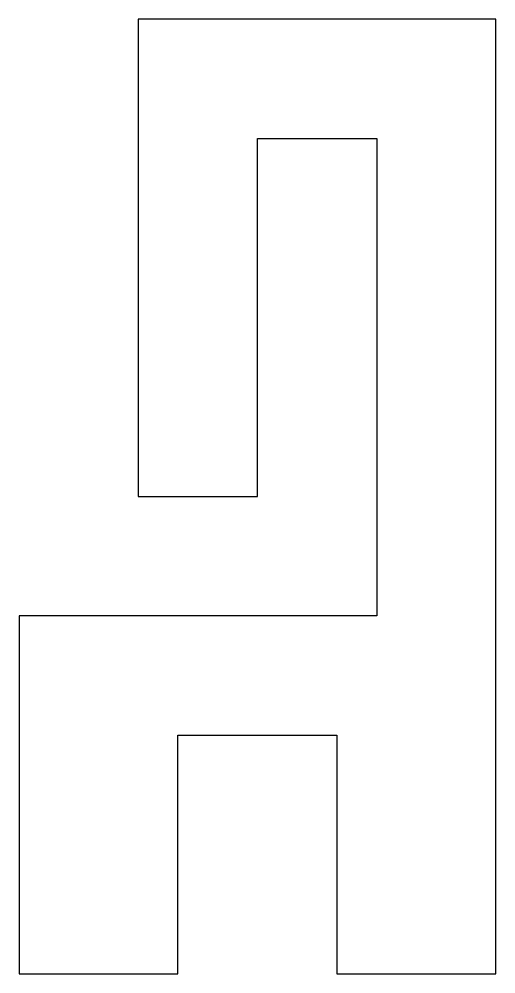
# Model space of a CAD drawing. Header units: millimetres. Extents: x -73.8 to -67.8, y 25 to 37.
import ezdxf

# ---------------------------------------------------------------- set-up
doc = ezdxf.new("R2010")
doc.units = ezdxf.units.MM
doc.layers.get('0').update_dxf_attribs({"linetype": 'CONTINUOUS'})

msp = doc.modelspace()

# ---------------------------------------------------------------- linework, layer by layer
msp.add_lwpolyline([(-72.316, 37), (-72.316, 31), (-70.816, 31), (-70.816, 35.5), (-69.316, 35.5), (-69.316, 29.5), (-73.816, 29.5), (-73.816, 25), (-71.816, 25), (-71.816, 28), (-69.816, 28), (-69.816, 25), (-67.816, 25), (-67.816, 37)], close=True)

doc.saveas('drawing.dxf')
